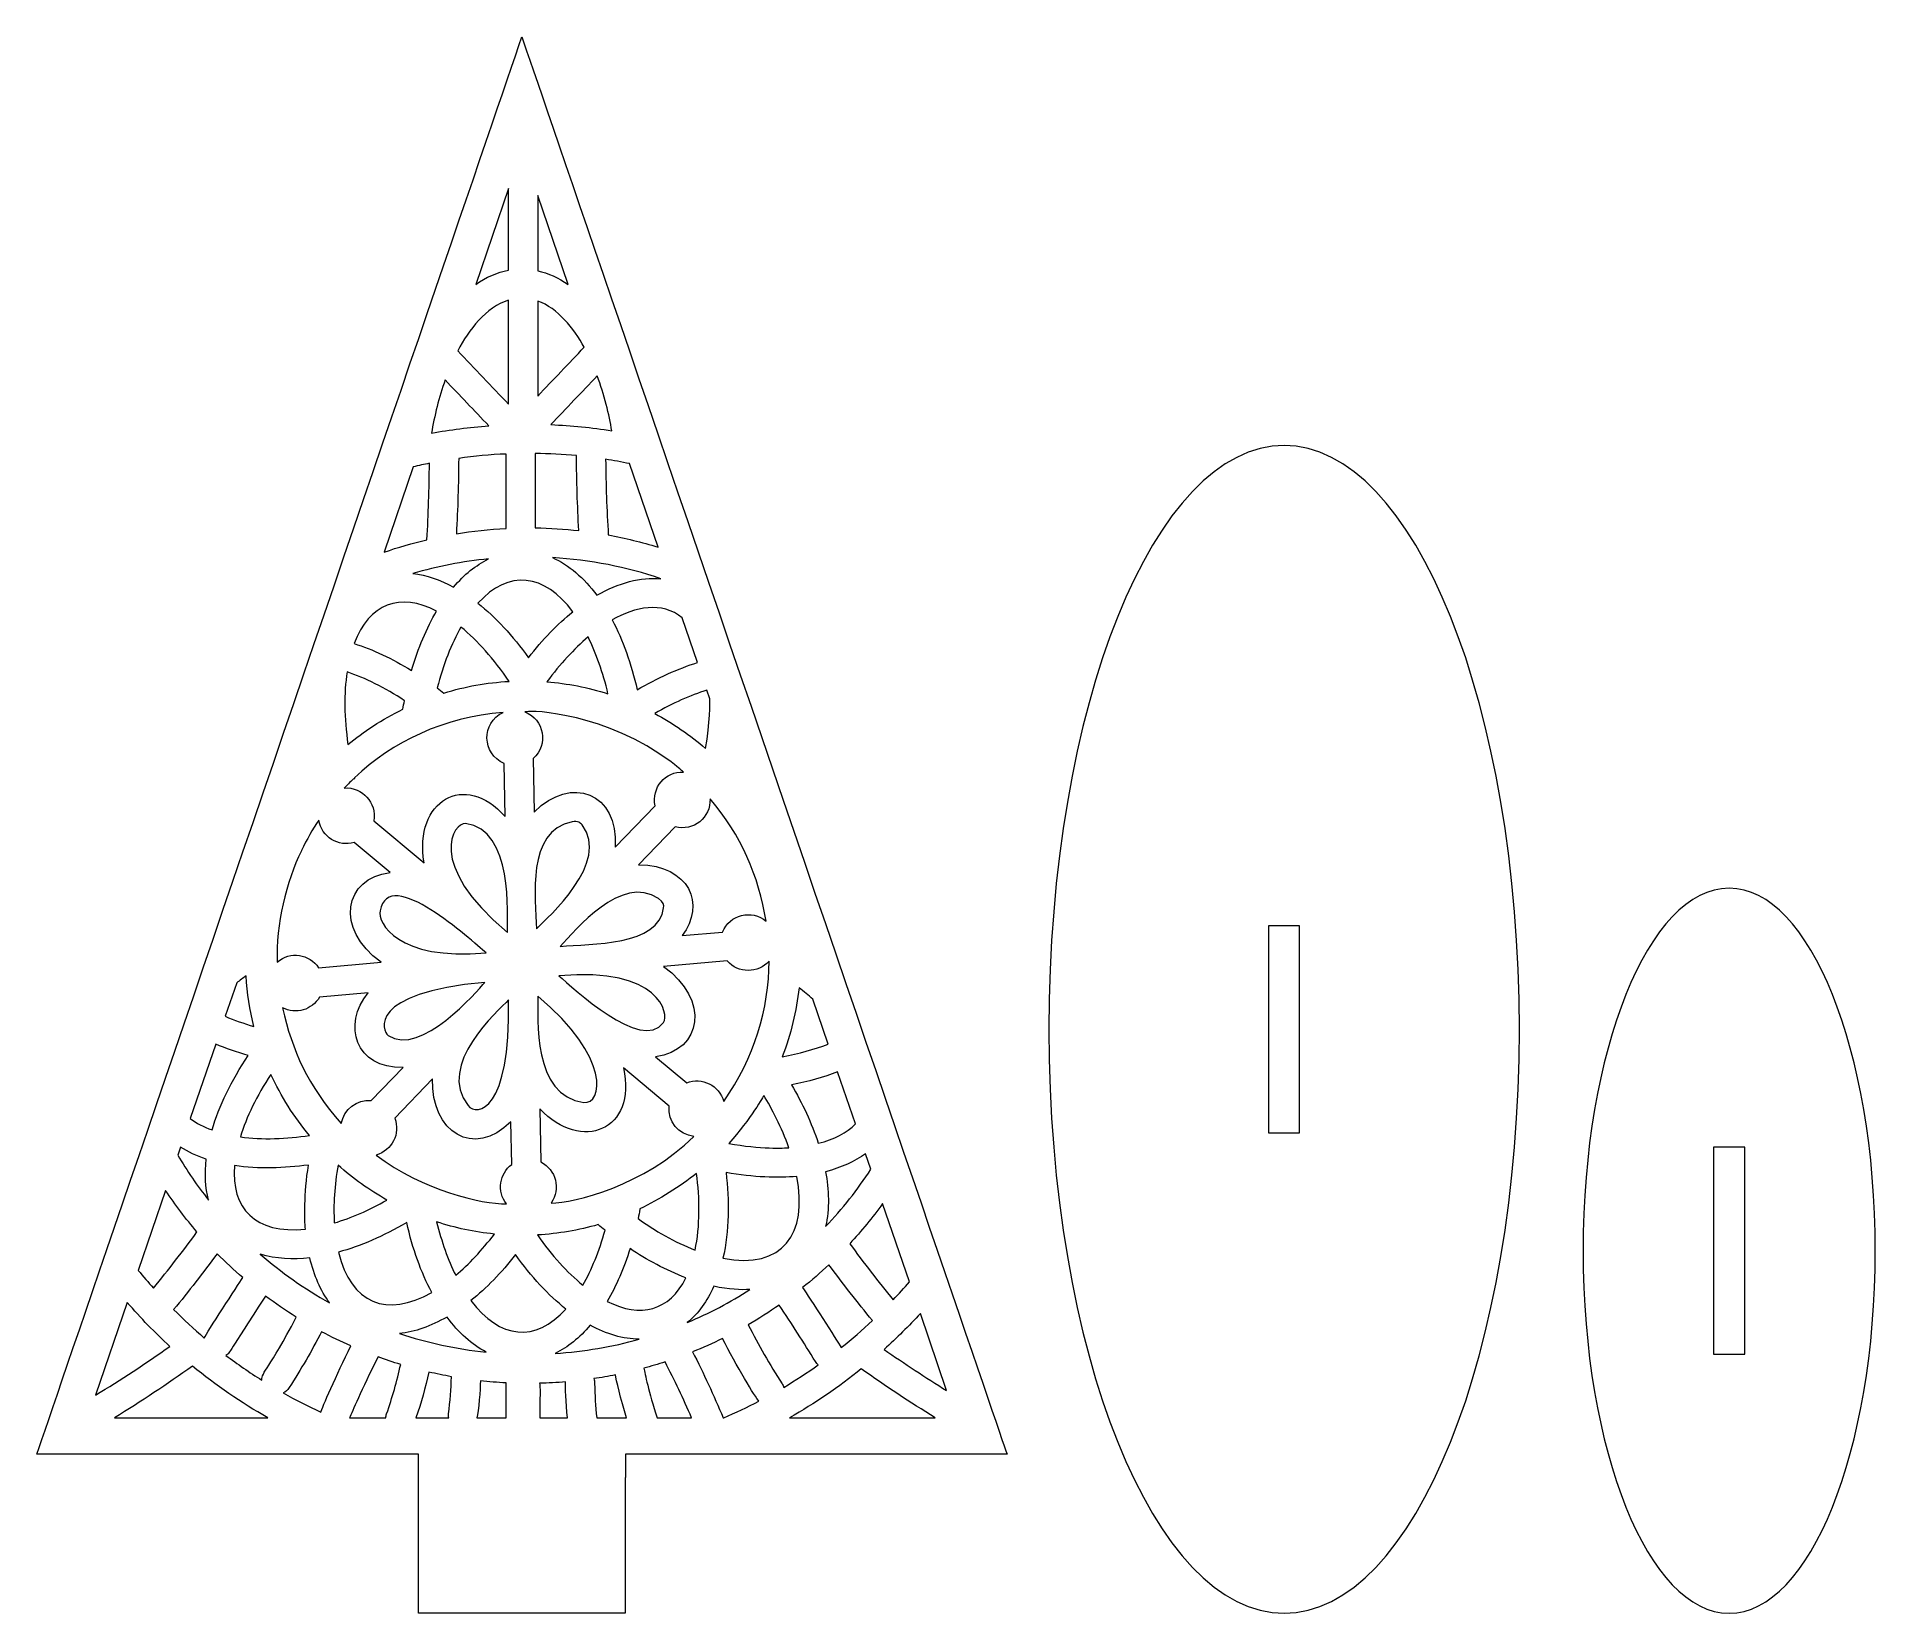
# Model space of a CAD drawing. Header units: inches. Extents: x 185 to 363, y -312 to -159.
import ezdxf

# ---------------------------------------------------------------- set-up
doc = ezdxf.new("R2010")
doc.units = ezdxf.units.IN
doc.header["$MEASUREMENT"] = 0
doc.layers.add('_U+0421_U+043B_U+043E_U+0439 1', color=7, linetype='Continuous')

msp = doc.modelspace()

# ---------------------------------------------------------------- linework, layer by layer
at = {"layer": '_U+0421_U+043B_U+043E_U+0439 1', "color": 1, "lineweight": 5, "true_color": 0xff0000}
for points in [[(306.99, -265.41), (306.99, -245.41), (303.99, -245.41), (303.99, -265.41), (306.99, -265.41)], [(350.03, -286.81), (350.03, -266.81), (347.03, -266.81), (347.03, -286.81), (350.03, -286.81)]]:
    msp.add_lwpolyline(points, dxfattribs=at)
for points, knots in [([(231.77, -159.46), (226.06, -176.16), (189.03, -284.3), (184.86, -296.49), (184.86, -296.49), (221.77, -296.49), (221.77, -296.49), (221.77, -296.49), (221.77, -298.49), (221.77, -298.49), (221.77, -298.49), (221.77, -298.49), (221.78, -298.49), (221.78, -298.49), (221.78, -311.86), (221.78, -311.86), (221.78, -311.86), (241.77, -311.86), (241.77, -311.86), (241.77, -311.86), (241.77, -298.75), (241.77, -298.75), (241.78, -298.75), (241.78, -298.75), (241.78, -298.75), (241.78, -298.75), (241.78, -296.49), (241.78, -296.49), (241.78, -296.49), (278.69, -296.49), (278.69, -296.49), (276.99, -291.51), (235.53, -170.43), (231.77, -159.46)], [0, 0, 0, 0, 1, 1, 1, 2, 2, 2, 3, 3, 3, 4, 4, 4, 5, 5, 5, 6, 6, 6, 7, 7, 7, 8, 8, 8, 9, 9, 9, 10, 10, 10, 11, 11, 11, 11]), ([(230.48, -174.12), (230.48, -174.12), (230.48, -182.02), (230.48, -182.02), (229.37, -182.23), (228.3, -182.69), (227.31, -183.4), (227.31, -183.4), (230.48, -174.12), (230.48, -174.12)], [0, 0, 0, 0, 1, 1, 1, 2, 2, 2, 3, 3, 3, 3]), ([(233.3, -174.81), (233.3, -174.81), (236.24, -183.4), (236.24, -183.4), (235.32, -182.75), (234.33, -182.3), (233.3, -182.07), (233.3, -182.07), (233.3, -174.81), (233.3, -174.81)], [0, 0, 0, 0, 1, 1, 1, 2, 2, 2, 3, 3, 3, 3]), ([(230.48, -184.92), (230.48, -184.92), (230.48, -194.98), (230.48, -194.98), (228.84, -193.26), (227.21, -191.54), (225.57, -189.82), (226.64, -187.79), (228.28, -185.59), (230.48, -184.92)], [0, 0, 0, 0, 1, 1, 1, 2, 2, 2, 3, 3, 3, 3]), ([(233.3, -185), (235.27, -185.71), (236.78, -187.63), (237.8, -189.47), (236.3, -191.05), (234.8, -192.62), (233.3, -194.19), (233.3, -194.19), (233.3, -185), (233.3, -185)], [0, 0, 0, 0, 1, 1, 1, 2, 2, 2, 3, 3, 3, 3]), ([(224.35, -192.63), (225.75, -194.11), (227.16, -195.58), (228.57, -197.06), (226.69, -197.2), (224.84, -197.44), (223.03, -197.77), (223.3, -196.14), (223.76, -194.28), (224.35, -192.63)], [0, 0, 0, 0, 1, 1, 1, 2, 2, 2, 3, 3, 3, 3]), ([(240.47, -197.54), (238.54, -197.23), (236.57, -197.04), (234.57, -196.95), (236.06, -195.38), (237.56, -193.81), (239.06, -192.24), (239.73, -194.02), (240.23, -196.03), (240.47, -197.54)], [0, 0, 0, 0, 1, 1, 1, 2, 2, 2, 3, 3, 3, 3]), ([(225.44, -207.5), (225.57, -205.07), (225.64, -202.64), (225.66, -200.21), (227.17, -199.99), (228.7, -199.85), (230.25, -199.79), (230.24, -200.04), (230.25, -198.43), (230.25, -206.98), (228.62, -207.07), (227.01, -207.24), (225.44, -207.5)], [0, 0, 0, 0, 1, 1, 1, 2, 2, 2, 3, 3, 3, 4, 4, 4, 4]), ([(237.05, -199.95), (237.06, -202.37), (237.14, -204.78), (237.28, -207.2), (235.89, -207.04), (234.49, -206.95), (233.07, -206.93), (233.07, -198.68), (233.07, -199.99), (233.06, -199.74), (234.4, -199.76), (235.73, -199.83), (237.05, -199.95)], [0, 0, 0, 0, 1, 1, 1, 2, 2, 2, 3, 3, 3, 4, 4, 4, 4]), ([(305.49, -311.86), (292.92, -311.86), (282.74, -286.58), (282.74, -255.41), (282.74, -224.24), (292.92, -198.97), (305.49, -198.97), (318.06, -198.97), (328.24, -224.24), (328.24, -255.41), (328.24, -286.58), (318.06, -311.86), (305.49, -311.86)], [0, 0, 0, 0, 1, 1, 1, 2, 2, 2, 3, 3, 3, 4, 4, 4, 4]), ([(221.27, -201.03), (221.79, -200.9), (222.31, -200.79), (222.83, -200.69), (222.81, -203.15), (222.73, -205.62), (222.59, -208.08), (221.18, -208.41), (219.8, -208.81), (218.45, -209.28), (218.45, -209.28), (221.27, -201.03), (221.27, -201.03)], [0, 0, 0, 0, 1, 1, 1, 2, 2, 2, 3, 3, 3, 4, 4, 4, 4]), ([(244.94, -208.79), (243.37, -208.31), (241.76, -207.92), (240.13, -207.62), (239.98, -205.18), (239.89, -202.75), (239.87, -200.3), (240.65, -200.42), (241.41, -200.56), (242.17, -200.72), (242.17, -200.72), (244.94, -208.79), (244.94, -208.79)], [0, 0, 0, 0, 1, 1, 1, 2, 2, 2, 3, 3, 3, 4, 4, 4, 4]), ([(228.55, -209.93), (227.33, -210.53), (226.19, -211.45), (225.17, -212.65), (223.85, -211.94), (222.53, -211.49), (221.23, -211.35), (223.59, -210.65), (226.04, -210.17), (228.55, -209.93)], [0, 0, 0, 0, 1, 1, 1, 2, 2, 2, 3, 3, 3, 3]), ([(236.7, -215.04), (235.22, -216.23), (233.76, -217.73), (232.4, -219.48), (230.88, -217.35), (229.22, -215.57), (227.52, -214.22), (230.49, -210.93), (233.95, -211.35), (236.7, -215.04)], [0, 0, 0, 0, 1, 1, 1, 2, 2, 2, 3, 3, 3, 3]), ([(239.02, -213.45), (237.76, -211.76), (236.31, -210.51), (234.73, -209.81), (238.39, -210.02), (241.9, -210.72), (245.22, -211.85), (243.25, -211.66), (241.13, -212.23), (239.02, -213.45)], [0, 0, 0, 0, 1, 1, 1, 2, 2, 2, 3, 3, 3, 3]), ([(223.53, -214.97), (222.56, -216.61), (221.73, -218.55), (221.11, -220.72), (219.22, -219.56), (217.34, -218.68), (215.54, -218.12), (217, -214.23), (220, -213.16), (223.53, -214.97)], [0, 0, 0, 0, 1, 1, 1, 2, 2, 2, 3, 3, 3, 3]), ([(248.76, -219.95), (246.87, -220.54), (244.9, -221.42), (242.92, -222.59), (242.35, -220.05), (241.53, -217.77), (240.5, -215.83), (242.72, -214.56), (245.32, -214.01), (247.28, -215.64), (247.28, -215.64), (248.76, -219.95), (248.76, -219.95)], [0, 0, 0, 0, 1, 1, 1, 2, 2, 2, 3, 3, 3, 4, 4, 4, 4]), ([(225.88, -216.52), (227.49, -217.83), (229.08, -219.62), (230.53, -221.77), (228.38, -221.89), (226.26, -222.27), (224.22, -222.9), (224.01, -222.73), (223.8, -222.57), (223.59, -222.41), (224.16, -220.16), (224.95, -218.15), (225.88, -216.52)], [0, 0, 0, 0, 1, 1, 1, 2, 2, 2, 3, 3, 3, 4, 4, 4, 4]), ([(234.2, -221.81), (235.46, -220.09), (236.82, -218.63), (238.18, -217.48), (238.96, -219.06), (239.62, -220.92), (240.1, -222.97), (238.15, -222.35), (236.17, -221.97), (234.2, -221.81)], [0, 0, 0, 0, 1, 1, 1, 2, 2, 2, 3, 3, 3, 3]), ([(214.86, -220.86), (216.62, -221.44), (218.51, -222.38), (220.41, -223.64), (220.36, -223.91), (220.3, -224.18), (220.26, -224.46), (218.31, -225.41), (216.4, -226.68), (214.95, -227.86), (214.58, -225.29), (214.56, -222.91), (214.86, -220.86)], [0, 0, 0, 0, 1, 1, 1, 2, 2, 2, 3, 3, 3, 4, 4, 4, 4]), ([(249.95, -223.45), (249.97, -223.8), (249.97, -225.77), (249.53, -228.25), (248.05, -226.97), (246.41, -225.83), (244.62, -224.88), (246.35, -223.88), (248.06, -223.12), (249.67, -222.62), (249.67, -222.62), (249.95, -223.45), (249.95, -223.45)], [0, 0, 0, 0, 1, 1, 1, 2, 2, 2, 3, 3, 3, 4, 4, 4, 4]), ([(215.51, -231.16), (215.54, -231.18), (215.58, -231.18), (215.61, -231.2), (215.6, -231.16), (215.59, -231.13), (215.58, -231.1), (219.26, -227.58), (224.2, -225.25), (229.96, -224.77), (227.82, -225.76), (227.9, -228.81), (230.06, -229.7), (230.06, -229.7), (230.15, -234.83), (230.15, -234.83), (230.15, -234.83), (230.15, -234.83), (230.15, -234.83), (226.28, -230.41), (221.3, -233.3), (222.31, -239.32), (222.31, -239.32), (217.44, -235.24), (217.44, -235.24), (217.75, -233.51), (216.35, -231.96), (214.6, -232.08), (214.93, -231.74), (215.05, -231.61), (215.51, -231.16)], [0, 0, 0, 0, 1, 1, 1, 2, 2, 2, 3, 3, 3, 4, 4, 4, 5, 5, 5, 6, 6, 6, 7, 7, 7, 8, 8, 8, 9, 9, 9, 10, 10, 10, 10]), ([(246.2, -229.56), (247.19, -230.31), (247.06, -230.27), (247.41, -230.54), (245.65, -230.45), (244.29, -232.06), (244.65, -233.79), (244.65, -233.79), (240.8, -237.79), (240.8, -237.79), (241.13, -232.54), (236.53, -230.79), (232.97, -234.4), (232.97, -234.4), (232.87, -229.23), (232.87, -229.23), (234.38, -227.89), (233.93, -225.43), (232.05, -224.71), (232.13, -224.71), (232.2, -224.71), (232.27, -224.71), (232.63, -224.53), (240.02, -224.86), (246.2, -229.56)], [0, 0, 0, 0, 1, 1, 1, 2, 2, 2, 3, 3, 3, 4, 4, 4, 5, 5, 5, 6, 6, 6, 7, 7, 7, 8, 8, 8, 8]), ([(255.4, -244.96), (253.99, -243.78), (251.87, -244.31), (251.18, -246), (251.18, -246), (247.26, -246.35), (247.26, -246.35), (249.59, -243.36), (247.96, -239.51), (243.06, -239.51), (243.06, -239.51), (246.6, -235.83), (246.6, -235.83), (248.34, -236.3), (250.05, -234.94), (249.97, -233.13), (253, -236.65), (254.64, -240.55), (255.4, -244.96)], [0, 0, 0, 0, 1, 1, 1, 2, 2, 2, 3, 3, 3, 4, 4, 4, 5, 5, 5, 6, 6, 6, 6]), ([(210.45, -238.16), (210.45, -238.15), (210.45, -238.14), (210.46, -238.13), (210.99, -237.02), (211.52, -236.1), (212.13, -235.18), (212.39, -236.83), (214.03, -237.8), (215.56, -237.34), (215.56, -237.34), (219.03, -240.25), (219.03, -240.25), (214.6, -240.8), (213.62, -245.62), (218.15, -248.93), (218.15, -248.93), (212.11, -249.46), (212.11, -249.46), (211.23, -248.12), (209.36, -247.83), (208.11, -248.9), (207.98, -245.32), (208.98, -241.09), (210.45, -238.16)], [0, 0, 0, 0, 1, 1, 1, 2, 2, 2, 3, 3, 3, 4, 4, 4, 5, 5, 5, 6, 6, 6, 7, 7, 7, 8, 8, 8, 8]), ([(230.37, -246.06), (222.36, -239.35), (225.23, -235.39), (226.31, -235.52), (230.98, -236.07), (230.34, -244.43), (230.37, -246.06)], [0, 0, 0, 0, 1, 1, 1, 2, 2, 2, 2]), ([(233.18, -245.7), (233.13, -242.72), (232.13, -236.27), (236.63, -235.35), (237.19, -235.24), (237.44, -235.46), (237.59, -235.64), (240.41, -239.24), (234.25, -244.59), (233.18, -245.7)], [0, 0, 0, 0, 1, 1, 1, 2, 2, 2, 3, 3, 3, 3]), ([(228.32, -248.02), (219.69, -248.79), (217.82, -245.09), (218.05, -243.94), (218.93, -239.47), (226.84, -246.79), (228.32, -248.02)], [0, 0, 0, 0, 1, 1, 1, 2, 2, 2, 2]), ([(245.48, -243.65), (245.03, -247.37), (238.47, -247.12), (235.47, -247.39), (236.97, -245.84), (241.35, -240.35), (245, -242.77), (245.48, -243.09), (245.51, -243.43), (245.48, -243.65)], [0, 0, 0, 0, 1, 1, 1, 2, 2, 2, 3, 3, 3, 3]), ([(348.53, -311.86), (340.73, -311.86), (334.4, -296.17), (334.4, -276.81), (334.4, -257.46), (340.73, -241.77), (348.53, -241.77), (356.33, -241.77), (362.66, -257.46), (362.66, -276.81), (362.66, -296.17), (356.33, -311.86), (348.53, -311.86)], [0, 0, 0, 0, 1, 1, 1, 2, 2, 2, 3, 3, 3, 4, 4, 4, 4]), ([(255.68, -248.82), (255.67, -253.39), (254.26, -258.18), (251.29, -262.39), (250.86, -260.81), (249.18, -260.01), (247.71, -260.58), (247.71, -260.58), (244.7, -258.06), (244.7, -258.06), (249.2, -257.45), (250, -252.56), (245.48, -249.34), (245.48, -249.34), (251.64, -248.79), (251.64, -248.79), (252.71, -250.02), (254.6, -250.01), (255.68, -248.82)], [0, 0, 0, 0, 1, 1, 1, 2, 2, 2, 3, 3, 3, 4, 4, 4, 5, 5, 5, 6, 6, 6, 6]), ([(204.19, -250.91), (204.49, -250.68), (204.79, -250.46), (205.1, -250.24), (205.2, -251.92), (205.46, -253.56), (205.86, -255.14), (204.88, -254.85), (203.95, -254.52), (203.08, -254.15), (203.08, -254.15), (204.19, -250.91), (204.19, -250.91)], [0, 0, 0, 0, 1, 1, 1, 2, 2, 2, 3, 3, 3, 4, 4, 4, 4]), ([(235.35, -250.23), (245.21, -249.36), (246.03, -254), (245.47, -254.75), (243.31, -257.68), (236.72, -251.38), (235.35, -250.23)], [0, 0, 0, 0, 1, 1, 1, 2, 2, 2, 2]), ([(208.62, -253.33), (209.91, -254), (211.48, -253.53), (212.2, -252.29), (212.2, -252.29), (216.92, -251.87), (216.92, -251.87), (214.34, -254.96), (215.7, -259.22), (220.28, -259.1), (220.28, -259.1), (217.21, -262.29), (217.21, -262.29), (215.79, -262.16), (214.55, -263.14), (214.31, -264.52), (211.08, -260.87), (209.55, -257.45), (208.62, -253.33)], [0, 0, 0, 0, 1, 1, 1, 2, 2, 2, 3, 3, 3, 4, 4, 4, 5, 5, 5, 6, 6, 6, 6]), ([(228.2, -250.87), (227.4, -251.71), (222.05, -258.12), (218.84, -255.99), (218.25, -255.61), (216.8, -251.88), (228.2, -250.87)], [0, 0, 0, 0, 1, 1, 1, 2, 2, 2, 2]), ([(233.31, -252.2), (240.44, -258.17), (239.57, -262.7), (237.77, -262.48), (232.76, -261.88), (233.34, -254.23), (233.31, -252.2)], [0, 0, 0, 0, 1, 1, 1, 2, 2, 2, 2]), ([(258.58, -251.4), (259.04, -251.76), (259.48, -252.12), (259.9, -252.49), (259.9, -252.49), (261.39, -256.85), (261.39, -256.85), (260.05, -257.35), (258.56, -257.76), (256.95, -258.06), (257.8, -255.88), (258.33, -253.64), (258.58, -251.4)], [0, 0, 0, 0, 1, 1, 1, 2, 2, 2, 3, 3, 3, 4, 4, 4, 4]), ([(230.49, -252.56), (230.7, -263.41), (227.4, -263.84), (226.57, -262.78), (223.45, -258.83), (229.48, -253.61), (230.49, -252.56)], [0, 0, 0, 0, 1, 1, 1, 2, 2, 2, 2]), ([(202.16, -256.84), (203.15, -257.25), (204.2, -257.61), (205.31, -257.93), (203.66, -260.38), (202.48, -262.83), (201.81, -265.14), (200.99, -264.85), (200.28, -264.47), (199.7, -264.03), (199.7, -264.03), (202.16, -256.84), (202.16, -256.84)], [0, 0, 0, 0, 1, 1, 1, 2, 2, 2, 3, 3, 3, 4, 4, 4, 4]), ([(234.59, -272.2), (235.56, -270.84), (235.08, -268.97), (233.61, -268.23), (233.61, -268.23), (233.51, -263.1), (233.51, -263.1), (237.57, -267.37), (242.9, -265.16), (241.6, -259.14), (241.6, -259.14), (246.01, -262.84), (246.01, -262.84), (245.87, -264.31), (246.94, -265.6), (248.4, -265.76), (243.67, -270.49), (236.82, -272.2), (234.59, -272.2)], [0, 0, 0, 0, 1, 1, 1, 2, 2, 2, 3, 3, 3, 4, 4, 4, 5, 5, 5, 6, 6, 6, 6]), ([(264.03, -264.55), (263.2, -265.39), (261.98, -266.04), (260.44, -266.43), (259.8, -264.47), (258.88, -262.53), (257.86, -260.77), (259.45, -260.46), (260.94, -260.04), (262.31, -259.52), (262.31, -259.52), (264.03, -264.55), (264.03, -264.55)], [0, 0, 0, 0, 1, 1, 1, 2, 2, 2, 3, 3, 3, 4, 4, 4, 4]), ([(211.23, -265.67), (209.05, -266), (206.65, -266.11), (204.55, -265.8), (205.13, -263.9), (206.13, -261.84), (207.49, -259.76), (208.48, -261.9), (209.74, -263.88), (211.23, -265.67)], [0, 0, 0, 0, 1, 1, 1, 2, 2, 2, 3, 3, 3, 3]), ([(230.28, -272.29), (227.86, -272.29), (222.25, -271.03), (217.67, -267.56), (219.22, -267.14), (220.05, -265.49), (219.48, -264), (219.48, -264), (223.14, -260.2), (223.14, -260.2), (222.98, -265.35), (227.1, -267.95), (230.71, -264.34), (230.71, -264.34), (230.79, -268.47), (230.79, -268.47), (229.61, -269.35), (229.33, -271.07), (230.28, -272.29)], [0, 0, 0, 0, 1, 1, 1, 2, 2, 2, 3, 3, 3, 4, 4, 4, 5, 5, 5, 6, 6, 6, 6]), ([(251.78, -266.44), (253.93, -264.07), (255.17, -261.8), (255.17, -261.8), (255.92, -263.03), (256.91, -264.91), (257.59, -266.85), (257.24, -266.9), (254.8, -267), (251.78, -266.44)], [0, 0, 0, 0, 1, 1, 1, 2, 2, 2, 3, 3, 3, 3]), ([(198.75, -266.81), (199.49, -267.26), (200.32, -267.64), (201.24, -267.95), (201.08, -269.37), (201.15, -270.71), (201.47, -271.91), (200.38, -270.54), (199.38, -269.09), (198.49, -267.57), (198.49, -267.57), (198.75, -266.81), (198.75, -266.81)], [0, 0, 0, 0, 1, 1, 1, 2, 2, 2, 3, 3, 3, 4, 4, 4, 4]), ([(265.53, -268.93), (264.24, -270.91), (262.78, -272.77), (261.15, -274.48), (261.54, -272.76), (261.46, -270.9), (261.14, -269.17), (262.66, -268.78), (263.96, -268.2), (265.01, -267.43), (265.01, -267.43), (265.53, -268.93), (265.53, -268.93)], [0, 0, 0, 0, 1, 1, 1, 2, 2, 2, 3, 3, 3, 4, 4, 4, 4]), ([(210.84, -274.72), (205.98, -275.25), (203.61, -272.67), (203.99, -268.58), (206.26, -268.93), (208.85, -268.84), (211.13, -268.53), (210.7, -271.29), (210.73, -273.86), (210.84, -274.72)], [0, 0, 0, 0, 1, 1, 1, 2, 2, 2, 3, 3, 3, 3]), ([(213.99, -268.53), (215.44, -269.83), (217.02, -270.96), (218.72, -271.91), (216.98, -272.9), (215.25, -273.65), (213.63, -274.13), (213.53, -272.38), (213.65, -270.49), (213.99, -268.53)], [0, 0, 0, 0, 1, 1, 1, 2, 2, 2, 3, 3, 3, 3]), ([(243.19, -272.76), (245.03, -271.89), (247.09, -270.6), (248.67, -269.34), (248.97, -271.71), (249.02, -274.47), (248.52, -276.75), (246.57, -275.99), (244.59, -274.85), (243.01, -273.71), (243.09, -273.32), (243.11, -273.22), (243.19, -272.76)], [0, 0, 0, 0, 1, 1, 1, 2, 2, 2, 3, 3, 3, 4, 4, 4, 4]), ([(251.22, -277.54), (251.83, -274.88), (251.84, -271.97), (251.52, -269.25), (254.18, -269.73), (256.58, -269.8), (258.36, -269.63), (259.45, -275.2), (257.02, -278.64), (251.22, -277.54)], [0, 0, 0, 0, 1, 1, 1, 2, 2, 2, 3, 3, 3, 3]), ([(197.32, -271), (198.25, -272.39), (199.26, -273.72), (200.35, -274.99), (199, -276.84), (197.59, -278.66), (196.14, -280.43), (195.64, -279.87), (195.15, -279.3), (194.67, -278.71), (194.67, -278.71), (197.32, -271), (197.32, -271)], [0, 0, 0, 0, 1, 1, 1, 2, 2, 2, 3, 3, 3, 4, 4, 4, 4]), ([(269.25, -279.81), (268.74, -280.41), (268.22, -280.99), (267.68, -281.56), (266.23, -279.79), (264.83, -277.98), (263.48, -276.13), (264.62, -274.91), (265.68, -273.61), (266.66, -272.26), (266.66, -272.26), (269.25, -279.81), (269.25, -279.81)], [0, 0, 0, 0, 1, 1, 1, 2, 2, 2, 3, 3, 3, 4, 4, 4, 4]), ([(220.63, -274.09), (221.2, -276.63), (222.02, -278.91), (223.05, -280.84), (218.71, -283.32), (215.25, -281.94), (214.03, -276.95), (216.15, -276.37), (218.38, -275.41), (220.63, -274.09)], [0, 0, 0, 0, 1, 1, 1, 2, 2, 2, 3, 3, 3, 3]), ([(229.11, -275.2), (227.91, -276.77), (226.65, -278.12), (225.37, -279.19), (224.62, -277.69), (224, -275.95), (223.53, -274.02), (225.31, -274.61), (227.18, -275), (229.11, -275.2)], [0, 0, 0, 0, 1, 1, 1, 2, 2, 2, 3, 3, 3, 3]), ([(233.28, -275.29), (235.31, -275.17), (237.27, -274.84), (239.16, -274.29), (239.37, -274.48), (239.59, -274.66), (239.81, -274.83), (239.25, -276.86), (238.52, -278.66), (237.67, -280.15), (236.16, -278.92), (234.66, -277.27), (233.28, -275.29)], [0, 0, 0, 0, 1, 1, 1, 2, 2, 2, 3, 3, 3, 4, 4, 4, 4]), ([(204.78, -279.41), (204.31, -280.13), (201.27, -284.77), (201.06, -285.25), (200.03, -284.37), (199.05, -283.46), (198.09, -282.51), (199.54, -280.75), (200.95, -278.94), (202.3, -277.1), (203.1, -277.9), (203.92, -278.68), (204.78, -279.41)], [0, 0, 0, 0, 1, 1, 1, 2, 2, 2, 3, 3, 3, 4, 4, 4, 4]), ([(206.46, -277.13), (207.98, -277.62), (209.66, -277.68), (211.26, -277.49), (211.66, -279.22), (212.31, -280.69), (213.18, -281.85), (210.76, -280.51), (208.45, -278.87), (206.46, -277.13)], [0, 0, 0, 0, 1, 1, 1, 2, 2, 2, 3, 3, 3, 3]), ([(226.85, -281.63), (228.34, -280.44), (229.79, -278.94), (231.15, -277.19), (232.67, -279.32), (234.33, -281.1), (236.03, -282.45), (233.09, -285.71), (229.63, -285.36), (226.85, -281.63)], [0, 0, 0, 0, 1, 1, 1, 2, 2, 2, 3, 3, 3, 3]), ([(240.02, -281.71), (240.89, -280.23), (241.65, -278.51), (242.24, -276.61), (243.8, -277.66), (245.75, -278.71), (247.63, -279.43), (246.06, -282.62), (243.24, -283.36), (240.02, -281.71)], [0, 0, 0, 0, 1, 1, 1, 2, 2, 2, 3, 3, 3, 3]), ([(265.67, -283.56), (264.7, -284.48), (263.69, -285.35), (262.65, -286.18), (262.24, -285.45), (259.57, -281.34), (258.92, -280.37), (259.8, -279.67), (260.65, -278.93), (261.47, -278.16), (262.82, -279.99), (264.23, -281.8), (265.67, -283.56)], [0, 0, 0, 0, 1, 1, 1, 2, 2, 2, 3, 3, 3, 4, 4, 4, 4]), ([(250.33, -280.25), (251.74, -280.56), (253.02, -280.62), (253.82, -280.56), (251.92, -281.8), (249.89, -282.86), (247.77, -283.75), (248.84, -282.88), (249.7, -281.69), (250.33, -280.25)], [0, 0, 0, 0, 1, 1, 1, 2, 2, 2, 3, 3, 3, 3]), ([(193.61, -281.82), (194.9, -283.32), (196.28, -284.73), (197.73, -286.07), (195.38, -287.71), (192.99, -289.29), (190.54, -290.77), (190.54, -290.77), (193.61, -281.82), (193.61, -281.82)], [0, 0, 0, 0, 1, 1, 1, 2, 2, 2, 3, 3, 3, 3]), ([(206.98, -281.19), (207.94, -281.91), (208.93, -282.59), (209.95, -283.23), (207.33, -288.29), (206.62, -288.51), (206.61, -289.32), (205.42, -288.57), (204.27, -287.77), (203.15, -286.93), (203.61, -286.63), (203.31, -286.78), (206.98, -281.19)], [0, 0, 0, 0, 1, 1, 1, 2, 2, 2, 3, 3, 3, 4, 4, 4, 4]), ([(256.93, -289.67), (255.74, -287.82), (254.65, -285.92), (253.65, -283.97), (254.68, -283.38), (255.69, -282.74), (256.66, -282.06), (257.85, -283.87), (259.03, -285.69), (260.17, -287.53), (260.25, -287.66), (260.34, -287.76), (260.44, -287.85), (259.36, -288.62), (258.24, -289.34), (257.1, -290.02), (257.06, -289.9), (257.01, -289.79), (256.93, -289.67)], [0, 0, 0, 0, 1, 1, 1, 2, 2, 2, 3, 3, 3, 4, 4, 4, 5, 5, 5, 6, 6, 6, 6]), ([(224.53, -283.22), (225.65, -284.73), (226.93, -285.89), (228.31, -286.61), (225.41, -286.32), (222.6, -285.7), (219.92, -284.82), (221.42, -284.67), (222.98, -284.12), (224.53, -283.22)], [0, 0, 0, 0, 1, 1, 1, 2, 2, 2, 3, 3, 3, 3]), ([(234.99, -286.74), (236.21, -286.15), (237.35, -285.22), (238.38, -284.02), (239.97, -284.88), (241.57, -285.35), (243.11, -285.37), (240.5, -286.1), (237.79, -286.56), (234.99, -286.74)], [0, 0, 0, 0, 1, 1, 1, 2, 2, 2, 3, 3, 3, 3]), ([(272.85, -290.33), (270.8, -289.06), (268.78, -287.73), (266.8, -286.35), (268.02, -285.25), (269.2, -284.09), (270.31, -282.88), (270.31, -282.88), (272.85, -290.33), (272.85, -290.33)], [0, 0, 0, 0, 1, 1, 1, 2, 2, 2, 3, 3, 3, 3]), ([(208.69, -290.56), (208.91, -290.46), (209.11, -290.29), (209.27, -290.04), (210.4, -288.29), (211.44, -286.49), (212.4, -284.64), (213.32, -285.14), (214.27, -285.6), (215.24, -286.02), (213.85, -288.79), (212.42, -292.06), (212.33, -292.41), (211.09, -291.85), (209.87, -291.23), (208.69, -290.56)], [0, 0, 0, 0, 1, 1, 1, 2, 2, 2, 3, 3, 3, 4, 4, 4, 5, 5, 5, 5]), ([(251.29, -292.96), (251.29, -292.96), (251.24, -292.96), (251.24, -292.96), (250.33, -290.8), (249.35, -288.68), (248.28, -286.59), (249.26, -286.19), (250.23, -285.77), (251.17, -285.3), (252.49, -287.9), (254.35, -291), (254.7, -291.35), (253.59, -291.93), (252.45, -292.47), (251.29, -292.96)], [0, 0, 0, 0, 1, 1, 1, 2, 2, 2, 3, 3, 3, 4, 4, 4, 5, 5, 5, 5]), ([(192.38, -292.96), (194.95, -291.39), (197.46, -289.72), (199.91, -287.97), (202.19, -289.83), (204.62, -291.5), (207.19, -292.96), (207.19, -292.96), (192.38, -292.96), (192.38, -292.96)], [0, 0, 0, 0, 1, 1, 1, 2, 2, 2, 3, 3, 3, 3]), ([(218.69, -292.57), (218.64, -292.71), (218.62, -292.84), (218.61, -292.96), (218.61, -292.96), (215.11, -292.96), (215.11, -292.96), (215.35, -292.42), (216.21, -290.31), (217.86, -287.08), (218.58, -287.35), (219.31, -287.59), (220.05, -287.81), (219.69, -289.43), (219.24, -291.01), (218.69, -292.57)], [0, 0, 0, 0, 1, 1, 1, 2, 2, 2, 3, 3, 3, 4, 4, 4, 5, 5, 5, 5]), ([(244.86, -292.96), (244.02, -290.44), (243.68, -288.68), (243.56, -288.17), (244.25, -287.99), (244.94, -287.78), (245.62, -287.56), (246.53, -289.33), (247.39, -291.13), (248.19, -292.96), (248.19, -292.96), (244.86, -292.96), (244.86, -292.96)], [0, 0, 0, 0, 1, 1, 1, 2, 2, 2, 3, 3, 3, 4, 4, 4, 4]), ([(221.53, -292.96), (222.03, -291.51), (222.44, -290.04), (222.78, -288.54), (223.49, -288.71), (224.22, -288.86), (224.95, -288.99), (224.92, -290.19), (224.84, -291.39), (224.68, -292.58), (224.66, -292.71), (224.68, -292.84), (224.71, -292.96), (224.71, -292.96), (221.53, -292.96), (221.53, -292.96)], [0, 0, 0, 0, 1, 1, 1, 2, 2, 2, 3, 3, 3, 4, 4, 4, 5, 5, 5, 5]), ([(227.76, -289.39), (228.58, -289.48), (229.41, -289.55), (230.25, -289.59), (230.25, -289.59), (230.25, -292.96), (230.25, -292.96), (230.25, -292.96), (227.42, -292.96), (227.42, -292.96), (227.61, -292.36), (227.74, -290.15), (227.76, -289.39)], [0, 0, 0, 0, 1, 1, 1, 2, 2, 2, 3, 3, 3, 4, 4, 4, 4]), ([(236.19, -292.96), (236.19, -292.96), (233.52, -292.96), (233.52, -292.96), (233.52, -289.91), (233.55, -289.94), (233.47, -289.63), (234.32, -289.61), (235.17, -289.57), (236, -289.5), (235.96, -289.92), (236.03, -291.5), (236.19, -292.96)], [0, 0, 0, 0, 1, 1, 1, 2, 2, 2, 3, 3, 3, 4, 4, 4, 4]), ([(239.01, -292.96), (238.89, -291.86), (238.82, -290.76), (238.81, -289.65), (238.81, -289.47), (238.77, -289.32), (238.73, -289.18), (239.43, -289.08), (240.14, -288.95), (240.83, -288.81), (240.88, -289.25), (241.33, -291.16), (241.89, -292.96), (241.89, -292.96), (239.01, -292.96), (239.01, -292.96)], [0, 0, 0, 0, 1, 1, 1, 2, 2, 2, 3, 3, 3, 4, 4, 4, 5, 5, 5, 5]), ([(257.66, -292.96), (260.11, -291.58), (262.42, -289.99), (264.6, -288.24), (266.93, -289.89), (269.31, -291.47), (271.74, -292.96), (271.74, -292.96), (257.66, -292.96), (257.66, -292.96)], [0, 0, 0, 0, 1, 1, 1, 2, 2, 2, 3, 3, 3, 3])]:
    msp.add_open_spline(points, degree=3, knots=knots, dxfattribs=at)

doc.saveas('drawing.dxf')
